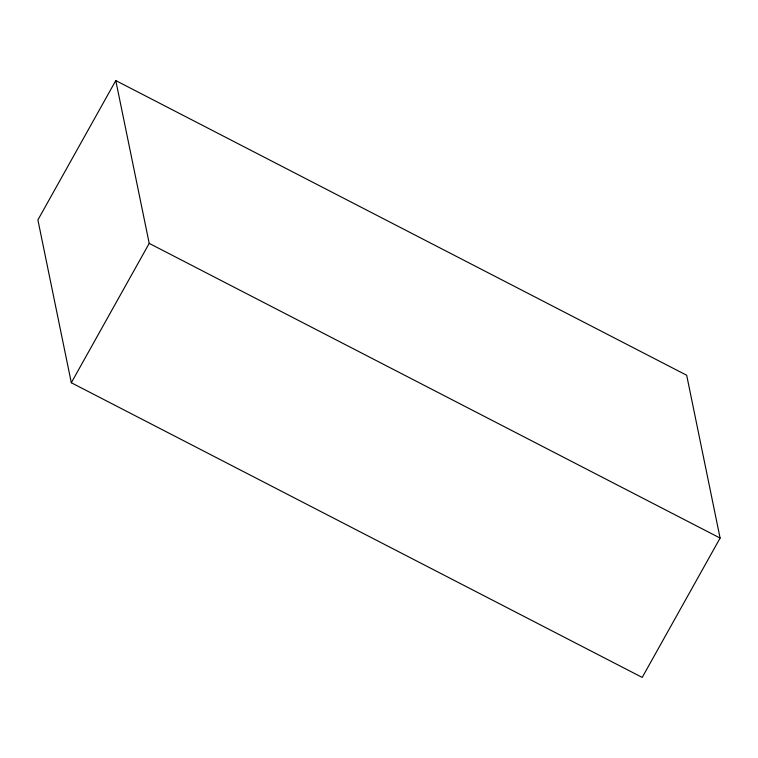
<?xml version="1.0" encoding="UTF-8"?>
<svg xmlns="http://www.w3.org/2000/svg" width="758" height="758" viewBox="0 0 758 758"><rect width="100%" height="100%" fill="white"/><g stroke="black" fill="none" stroke-linecap="round" stroke-linejoin="round"><path stroke-width="1.14" d="M115.785 80.575L37.9 219.934L71.318 382.743L642.215 677.425L720.1 538.066L686.682 375.257L115.785 80.575L149.212 243.384L71.318 382.743M149.212 243.384L720.1 538.066"/></g></svg>
